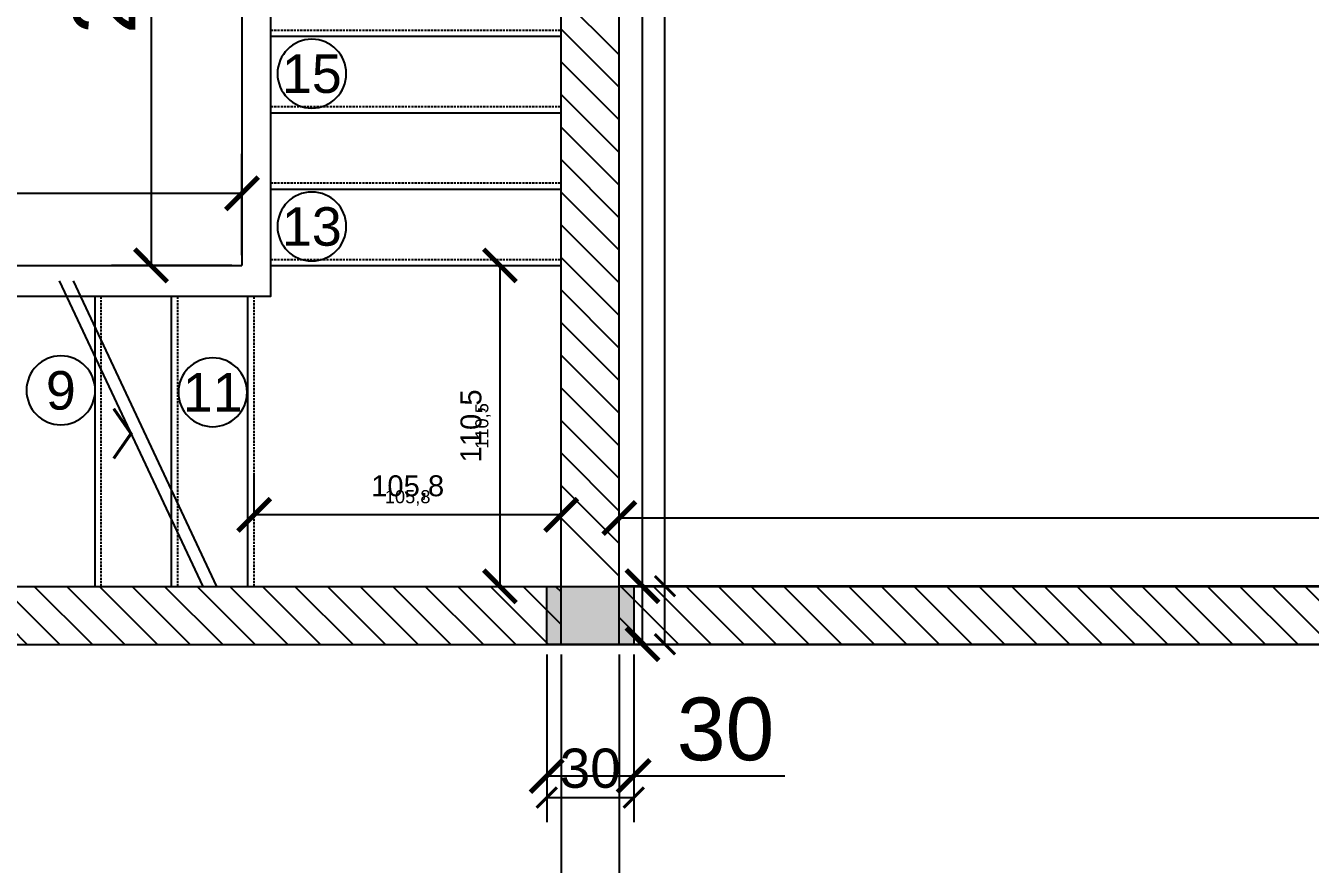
# Model space of a CAD drawing. Header units: millimetres. Extents: x -26398 to 135532, y -376633 to 43268.
# Drawn here: x 8052.6 to 8495.1, y -358950.7 to -358661.8 of the extents above; entities that cross this region are included whole.
import ezdxf
from ezdxf.enums import TextEntityAlignment as Align

# ---------------------------------------------------------------- set-up
doc = ezdxf.new("R2010")
doc.units = ezdxf.units.MM
doc.linetypes.add('HIDDEN', pattern=[0.375, 0.25, -0.125])
for name, color, linetype in [('0 @ 5', 7, 'Continuous'), ('0 @ 8', 7, 'Continuous'), ('A2-NETCAT 3B', 7, 'Continuous'), ('A3-NETTHAY', 4, 'Continuous'), ('A5-KICHTHUOC', 251, 'Continuous'), ('A7-NETKHUAT', 252, 'HIDDEN'), ('DIM', 7, 'Continuous'), ('GHICHU', 40, 'Continuous'), ('TƯỜNG', 52, 'Continuous')]:
    doc.layers.add(name, color=color, linetype=linetype)
doc.styles.get("Standard").update_dxf_attribs({"font": 'arial.ttf'})
doc.styles.add('VHELVEN', font='')
doc.styles.get('VHELVEN').set_extended_font_data('VNI-Helve')
doc.dimstyles.new('SCALE dimmatbang', dxfattribs={"dimscale": 70, "dimtxt": 2.7, "dimasz": 1.4, "dimexe": 1.7, "dimexo": 0.7, "dimtad": 1, "dimtoh": 1, "dimdec": 1, "dimtxsty": 'Standard', "dimblk": 'ARCHTICK', "dimcen": 2.5, "dimclrd": 1, "dimclre": 256, "dimadec": 0, "dimazin": 0, "dimtfac": 1, "dimtdec": 1, "dimtmove": 0, "dimatfit": 3, "dimfxl": 1, "dimarcsym": 0})

# ---------------------------------------------------------------- blocks, each defined once
blk = doc.blocks.new('_ArchTick')
at = {"color": 0, "linetype": 'ByBlock', "const_width": 0.15}
blk.add_lwpolyline([(-0.5, -0.5), (0.5, 0.5)], dxfattribs=at)
blk = doc.blocks.new('*D7880')
at = {"color": 1, "lineweight": -2, "transparency": 16777216}
for p, q in [((8265.06, -358854.85), (8265.06, -358616.85)), ((8265.06, -358616.85), (8301.29, -358616.85)), ((8265.06, -358874.85), (8265.06, -358854.85))]:
    blk.add_line(p, q, dxfattribs=at)
at = {"lineweight": -2, "transparency": 16777216}
for p, q in [((8267.65, -358854.85), (8278.66, -358854.85)), ((8267.65, -358874.85), (8278.66, -358874.85))]:
    blk.add_line(p, q, dxfattribs=at)
at = {"layer": 'DEFPOINTS', "color": 0, "transparency": 16777216}
for p in [(8262.05, -358854.85), (8265.06, -358854.85), (8262.05, -358874.85)]:
    blk.add_point(p, dxfattribs=at)
at = {"color": 1, "lineweight": -2, "transparency": 16777216, "xscale": 11.2, "yscale": 11.2, "zscale": 11.2}
for p, rotation in [((8265.06, -358854.85), 90), ((8265.06, -358874.85), 270)]:
    blk.add_blockref('_ArchTick', p, dxfattribs=dict(at, rotation=rotation))
at = {"color": 0, "transparency": 16777216, "insert": (8285.67, -358600.82), "char_height": 21.6, "attachment_point": 5}
blk.add_mtext('20', dxfattribs=at)
blk = doc.blocks.new('*D7881')
at = {"color": 1, "lineweight": -2, "transparency": 16777216}
for p, q in [((8272.79, -358854.85), (8272.79, -358616.85)), ((8272.79, -358616.85), (8295.43, -358616.85)), ((8272.79, -358874.85), (8272.79, -358854.85))]:
    blk.add_line(p, q, dxfattribs=at)
at = {"lineweight": -2, "transparency": 16777216}
for p, q in [((8265.55, -358854.85), (8281.29, -358854.85)), ((8265.55, -358874.85), (8281.29, -358874.85))]:
    blk.add_line(p, q, dxfattribs=at)
at = {"layer": 'DEFPOINTS', "color": 0, "transparency": 16777216}
for p in [(8262.05, -358854.85), (8272.79, -358854.85), (8262.05, -358874.85)]:
    blk.add_point(p, dxfattribs=at)
at = {"color": 1, "lineweight": -2, "transparency": 16777216, "xscale": 7, "yscale": 7, "zscale": 7}
for p, rotation in [((8272.79, -358854.85), 90), ((8272.79, -358874.85), 270)]:
    blk.add_blockref('_ArchTick', p, dxfattribs=dict(at, rotation=rotation))
at = {"color": 0, "transparency": 16777216, "insert": (8285.67, -358606.83), "char_height": 13.5, "attachment_point": 5}
blk.add_mtext('20', dxfattribs=at)
blk = doc.blocks.new('*D7910')
at = {"lineweight": -2, "transparency": 16777216}
for p, q in [((8257.05, -358849.25), (8257.05, -358817.81)), ((8832.05, -358849.25), (8832.05, -358817.81))]:
    blk.add_line(p, q, dxfattribs=at)
at = {"color": 1, "lineweight": -2, "transparency": 16777216}
blk.add_line((8832.05, -358831.41), (8257.05, -358831.41), dxfattribs=at)
at = {"layer": 'DEFPOINTS', "color": 0, "transparency": 16777216}
for p in [(8257.05, -358831.41), (8257.05, -358854.85), (8832.05, -358854.85)]:
    blk.add_point(p, dxfattribs=at)
at = {"color": 1, "lineweight": -2, "transparency": 16777216, "xscale": 11.2, "yscale": 11.2, "zscale": 11.2, "rotation": 180}
blk.add_blockref('_ArchTick', (8257.05, -358831.41), dxfattribs=at)
at = {"color": 1, "lineweight": -2, "transparency": 16777216, "xscale": 11.2, "yscale": 11.2, "zscale": 11.2}
blk.add_blockref('_ArchTick', (8832.05, -358831.41), dxfattribs=at)
at = {"color": 0, "transparency": 16777216, "insert": (8544.55, -358815.43), "char_height": 21.6, "attachment_point": 5}
blk.add_mtext('575', dxfattribs=at)
blk = doc.blocks.new('*D7911')
at = {"lineweight": -2, "transparency": 16777216}
for p, q in [((8257.05, -358851.35), (8257.05, -358822.91)), ((8832.05, -358851.35), (8832.05, -358822.91))]:
    blk.add_line(p, q, dxfattribs=at)
at = {"color": 1, "lineweight": -2, "transparency": 16777216}
blk.add_line((8832.05, -358831.41), (8257.05, -358831.41), dxfattribs=at)
at = {"layer": 'DEFPOINTS', "color": 0, "transparency": 16777216}
for p in [(8257.05, -358831.41), (8257.05, -358854.85), (8832.05, -358854.85)]:
    blk.add_point(p, dxfattribs=at)
at = {"color": 1, "lineweight": -2, "transparency": 16777216, "xscale": 7, "yscale": 7, "zscale": 7, "rotation": 180}
blk.add_blockref('_ArchTick', (8257.05, -358831.41), dxfattribs=at)
at = {"color": 1, "lineweight": -2, "transparency": 16777216, "xscale": 7, "yscale": 7, "zscale": 7}
blk.add_blockref('_ArchTick', (8832.05, -358831.41), dxfattribs=at)
at = {"color": 0, "transparency": 16777216, "insert": (8544.55, -358821.42), "char_height": 13.5, "attachment_point": 5}
blk.add_mtext('575', dxfattribs=at)
blk = doc.blocks.new('*D7747')
at = {"lineweight": -2, "transparency": 16777216}
for p, q in [((7457.05, -358880.55), (7457.05, -358990.54)), ((8237.05, -358880.55), (8237.05, -358990.54))]:
    blk.add_line(p, q, dxfattribs=at)
at = {"color": 1, "lineweight": -2, "transparency": 16777216}
blk.add_line((7457.05, -358976.94), (8237.05, -358976.94), dxfattribs=at)
at = {"layer": 'DEFPOINTS', "color": 0, "transparency": 16777216}
for p in [(7457.05, -358874.95), (8237.05, -358874.95), (8237.05, -358976.94)]:
    blk.add_point(p, dxfattribs=at)
at = {"color": 1, "lineweight": -2, "transparency": 16777216, "xscale": 11.2, "yscale": 11.2, "zscale": 11.2, "rotation": 180}
blk.add_blockref('_ArchTick', (7457.05, -358976.94), dxfattribs=at)
at = {"color": 1, "lineweight": -2, "transparency": 16777216, "xscale": 11.2, "yscale": 11.2, "zscale": 11.2}
blk.add_blockref('_ArchTick', (8237.05, -358976.94), dxfattribs=at)
at = {"color": 0, "transparency": 16777216, "insert": (7847.05, -358960.91), "char_height": 21.6, "attachment_point": 5}
blk.add_mtext('780', dxfattribs=at)
blk = doc.blocks.new('*D7748')
at = {"lineweight": -2, "transparency": 16777216}
for p, q in [((7457.05, -358878.45), (7457.05, -358985.44)), ((8237.05, -358878.45), (8237.05, -358985.44))]:
    blk.add_line(p, q, dxfattribs=at)
at = {"color": 1, "lineweight": -2, "transparency": 16777216}
blk.add_line((7457.05, -358976.94), (8237.05, -358976.94), dxfattribs=at)
at = {"layer": 'DEFPOINTS', "color": 0, "transparency": 16777216}
for p in [(7457.05, -358874.95), (8237.05, -358874.95), (8237.05, -358976.94)]:
    blk.add_point(p, dxfattribs=at)
at = {"color": 1, "lineweight": -2, "transparency": 16777216, "xscale": 7, "yscale": 7, "zscale": 7, "rotation": 180}
blk.add_blockref('_ArchTick', (7457.05, -358976.94), dxfattribs=at)
at = {"color": 1, "lineweight": -2, "transparency": 16777216, "xscale": 7, "yscale": 7, "zscale": 7}
blk.add_blockref('_ArchTick', (8237.05, -358976.94), dxfattribs=at)
at = {"color": 0, "transparency": 16777216, "insert": (7847.05, -358966.92), "char_height": 13.5, "attachment_point": 5}
blk.add_mtext('780', dxfattribs=at)
blk = doc.blocks.new('*D7749')
at = {"lineweight": -2, "transparency": 16777216}
for p, q in [((8257.05, -358880.55), (8257.05, -358990.54)), ((8832.05, -358880.55), (8832.05, -358990.54))]:
    blk.add_line(p, q, dxfattribs=at)
at = {"color": 1, "lineweight": -2, "transparency": 16777216}
blk.add_line((8257.05, -358976.94), (8832.05, -358976.94), dxfattribs=at)
at = {"layer": 'DEFPOINTS', "color": 0, "transparency": 16777216}
for p in [(8257.05, -358874.95), (8832.05, -358874.95), (8832.05, -358976.94)]:
    blk.add_point(p, dxfattribs=at)
at = {"color": 1, "lineweight": -2, "transparency": 16777216, "xscale": 11.2, "yscale": 11.2, "zscale": 11.2, "rotation": 180}
blk.add_blockref('_ArchTick', (8257.05, -358976.94), dxfattribs=at)
at = {"color": 1, "lineweight": -2, "transparency": 16777216, "xscale": 11.2, "yscale": 11.2, "zscale": 11.2}
blk.add_blockref('_ArchTick', (8832.05, -358976.94), dxfattribs=at)
at = {"color": 0, "transparency": 16777216, "insert": (8544.55, -358960.96), "char_height": 21.6, "attachment_point": 5}
blk.add_mtext('575', dxfattribs=at)
blk = doc.blocks.new('*D7750')
at = {"lineweight": -2, "transparency": 16777216}
for p, q in [((8257.05, -358878.45), (8257.05, -358985.44)), ((8832.05, -358878.45), (8832.05, -358985.44))]:
    blk.add_line(p, q, dxfattribs=at)
at = {"color": 1, "lineweight": -2, "transparency": 16777216}
blk.add_line((8257.05, -358976.94), (8832.05, -358976.94), dxfattribs=at)
at = {"layer": 'DEFPOINTS', "color": 0, "transparency": 16777216}
for p in [(8257.05, -358874.95), (8832.05, -358874.95), (8832.05, -358976.94)]:
    blk.add_point(p, dxfattribs=at)
at = {"color": 1, "lineweight": -2, "transparency": 16777216, "xscale": 7, "yscale": 7, "zscale": 7, "rotation": 180}
blk.add_blockref('_ArchTick', (8257.05, -358976.94), dxfattribs=at)
at = {"color": 1, "lineweight": -2, "transparency": 16777216, "xscale": 7, "yscale": 7, "zscale": 7}
blk.add_blockref('_ArchTick', (8832.05, -358976.94), dxfattribs=at)
at = {"color": 0, "transparency": 16777216, "insert": (8544.55, -358966.95), "char_height": 13.5, "attachment_point": 5}
blk.add_mtext('575', dxfattribs=at)
blk = doc.blocks.new('*D7767')
at = {"lineweight": -2, "transparency": 16777216}
for p, q in [((8232.05, -358880.55), (8232.05, -358933.84)), ((8262.05, -358880.55), (8262.05, -358933.84))]:
    blk.add_line(p, q, dxfattribs=at)
at = {"color": 1, "lineweight": -2, "transparency": 16777216}
for p, q in [((8232.05, -358920.24), (8262.05, -358920.24)), ((8262.05, -358920.24), (8314.1, -358920.24))]:
    blk.add_line(p, q, dxfattribs=at)
at = {"layer": 'DEFPOINTS', "color": 0, "transparency": 16777216}
for p in [(8232.05, -358874.95), (8262.05, -358874.95), (8262.05, -358920.24)]:
    blk.add_point(p, dxfattribs=at)
at = {"color": 1, "lineweight": -2, "transparency": 16777216, "xscale": 11.2, "yscale": 11.2, "zscale": 11.2, "rotation": 180}
blk.add_blockref('_ArchTick', (8232.05, -358920.24), dxfattribs=at)
at = {"color": 1, "lineweight": -2, "transparency": 16777216, "xscale": 11.2, "yscale": 11.2, "zscale": 11.2}
blk.add_blockref('_ArchTick', (8262.05, -358920.24), dxfattribs=at)
at = {"color": 0, "transparency": 16777216, "insert": (8293.67, -358904.2), "char_height": 21.6, "attachment_point": 5}
blk.add_mtext('30', dxfattribs=at)
blk = doc.blocks.new('*D7768')
at = {"lineweight": -2, "transparency": 16777216}
for p, q in [((8232.05, -358878.45), (8232.05, -358936.18)), ((8262.05, -358878.45), (8262.05, -358936.18))]:
    blk.add_line(p, q, dxfattribs=at)
at = {"color": 1, "lineweight": -2, "transparency": 16777216}
blk.add_line((8232.05, -358927.68), (8262.05, -358927.68), dxfattribs=at)
at = {"layer": 'DEFPOINTS', "color": 0, "transparency": 16777216}
for p in [(8232.05, -358874.95), (8262.05, -358874.95), (8262.05, -358927.68)]:
    blk.add_point(p, dxfattribs=at)
at = {"color": 1, "lineweight": -2, "transparency": 16777216, "xscale": 7, "yscale": 7, "zscale": 7, "rotation": 180}
blk.add_blockref('_ArchTick', (8232.05, -358927.68), dxfattribs=at)
at = {"color": 1, "lineweight": -2, "transparency": 16777216, "xscale": 7, "yscale": 7, "zscale": 7}
blk.add_blockref('_ArchTick', (8262.05, -358927.68), dxfattribs=at)
at = {"color": 0, "transparency": 16777216, "insert": (8247.05, -358917.66), "char_height": 13.5, "attachment_point": 5}
blk.add_mtext('30', dxfattribs=at)
blk = doc.blocks.new('*D7713')
at = {"lineweight": -2, "transparency": 16777216}
for p, q in [((7437.05, -358880.55), (7437.05, -359105.27)), ((8237.05, -358880.55), (8237.05, -359105.27))]:
    blk.add_line(p, q, dxfattribs=at)
at = {"color": 1, "lineweight": -2, "transparency": 16777216}
blk.add_line((7437.05, -359091.67), (8237.05, -359091.67), dxfattribs=at)
at = {"layer": 'DEFPOINTS', "color": 0, "transparency": 16777216}
for p in [(7437.05, -358874.95), (8237.05, -358874.95), (8237.05, -359091.67)]:
    blk.add_point(p, dxfattribs=at)
at = {"color": 1, "lineweight": -2, "transparency": 16777216, "xscale": 11.2, "yscale": 11.2, "zscale": 11.2, "rotation": 180}
blk.add_blockref('_ArchTick', (7437.05, -359091.67), dxfattribs=at)
at = {"color": 1, "lineweight": -2, "transparency": 16777216, "xscale": 11.2, "yscale": 11.2, "zscale": 11.2}
blk.add_blockref('_ArchTick', (8237.05, -359091.67), dxfattribs=at)
at = {"color": 0, "transparency": 16777216, "insert": (7837.05, -359075.64), "char_height": 21.6, "attachment_point": 5}
blk.add_mtext('800', dxfattribs=at)
blk = doc.blocks.new('*D7714')
at = {"lineweight": -2, "transparency": 16777216}
for p, q in [((7437.05, -358878.45), (7437.05, -359100.17)), ((8237.05, -358878.45), (8237.05, -359100.17))]:
    blk.add_line(p, q, dxfattribs=at)
at = {"color": 1, "lineweight": -2, "transparency": 16777216}
blk.add_line((7437.05, -359091.67), (8237.05, -359091.67), dxfattribs=at)
at = {"layer": 'DEFPOINTS', "color": 0, "transparency": 16777216}
for p in [(7437.05, -358874.95), (8237.05, -358874.95), (8237.05, -359091.67)]:
    blk.add_point(p, dxfattribs=at)
at = {"color": 1, "lineweight": -2, "transparency": 16777216, "xscale": 7, "yscale": 7, "zscale": 7, "rotation": 180}
blk.add_blockref('_ArchTick', (7437.05, -359091.67), dxfattribs=at)
at = {"color": 1, "lineweight": -2, "transparency": 16777216, "xscale": 7, "yscale": 7, "zscale": 7}
blk.add_blockref('_ArchTick', (8237.05, -359091.67), dxfattribs=at)
at = {"color": 0, "transparency": 16777216, "insert": (7837.05, -359081.65), "char_height": 13.5, "attachment_point": 5}
blk.add_mtext('800', dxfattribs=at)
blk = doc.blocks.new('*D7715')
at = {"lineweight": -2, "transparency": 16777216}
for p, q in [((8237.05, -358880.55), (8237.05, -359105.27)), ((8837.05, -358880.55), (8837.05, -359105.27))]:
    blk.add_line(p, q, dxfattribs=at)
at = {"color": 1, "lineweight": -2, "transparency": 16777216}
blk.add_line((8237.05, -359091.67), (8837.05, -359091.67), dxfattribs=at)
at = {"layer": 'DEFPOINTS', "color": 0, "transparency": 16777216}
for p in [(8237.05, -358874.95), (8837.05, -358874.95), (8837.05, -359091.67)]:
    blk.add_point(p, dxfattribs=at)
at = {"color": 1, "lineweight": -2, "transparency": 16777216, "xscale": 11.2, "yscale": 11.2, "zscale": 11.2, "rotation": 180}
blk.add_blockref('_ArchTick', (8237.05, -359091.67), dxfattribs=at)
at = {"color": 1, "lineweight": -2, "transparency": 16777216, "xscale": 11.2, "yscale": 11.2, "zscale": 11.2}
blk.add_blockref('_ArchTick', (8837.05, -359091.67), dxfattribs=at)
at = {"color": 0, "transparency": 16777216, "insert": (8537.05, -359075.64), "char_height": 21.6, "attachment_point": 5}
blk.add_mtext('600', dxfattribs=at)
blk = doc.blocks.new('*D7716')
at = {"lineweight": -2, "transparency": 16777216}
for p, q in [((8237.05, -358878.45), (8237.05, -359100.17)), ((8837.05, -358878.45), (8837.05, -359100.17))]:
    blk.add_line(p, q, dxfattribs=at)
at = {"color": 1, "lineweight": -2, "transparency": 16777216}
blk.add_line((8237.05, -359091.67), (8837.05, -359091.67), dxfattribs=at)
at = {"layer": 'DEFPOINTS', "color": 0, "transparency": 16777216}
for p in [(8237.05, -358874.95), (8837.05, -358874.95), (8837.05, -359091.67)]:
    blk.add_point(p, dxfattribs=at)
at = {"color": 1, "lineweight": -2, "transparency": 16777216, "xscale": 7, "yscale": 7, "zscale": 7, "rotation": 180}
blk.add_blockref('_ArchTick', (8237.05, -359091.67), dxfattribs=at)
at = {"color": 1, "lineweight": -2, "transparency": 16777216, "xscale": 7, "yscale": 7, "zscale": 7}
blk.add_blockref('_ArchTick', (8837.05, -359091.67), dxfattribs=at)
at = {"color": 0, "transparency": 16777216, "insert": (8537.05, -359081.65), "char_height": 13.5, "attachment_point": 5}
blk.add_mtext('600', dxfattribs=at)
blk = doc.blocks.new('TRUCCOT')
blk.add_circle((0, -390), 250)
at = {"style": 'VHELVEN'}
blk.add_attdef('TRUC', text='', height=280, dxfattribs=at).set_placement((0, -390), align=Align.MIDDLE_CENTER)
blk = doc.blocks.new('*D8468')
at = {"lineweight": -2, "transparency": 16777216}
for p, q in [((8121.45, -358517.98), (8082.15, -358517.98)), ((8121.45, -358744.42), (8082.15, -358744.42))]:
    blk.add_line(p, q, dxfattribs=at)
at = {"color": 1, "lineweight": -2, "transparency": 16777216}
blk.add_line((8095.75, -358517.98), (8095.75, -358744.42), dxfattribs=at)
at = {"layer": 'DEFPOINTS', "color": 0, "transparency": 16777216}
for p in [(8127.05, -358517.98), (8095.75, -358744.42), (8127.05, -358744.42)]:
    blk.add_point(p, dxfattribs=at)
at = {"color": 1, "lineweight": -2, "transparency": 16777216, "xscale": 11.2, "yscale": 11.2, "zscale": 11.2}
for p, rotation in [((8095.75, -358517.98), 90), ((8095.75, -358744.42), 270)]:
    blk.add_blockref('_ArchTick', p, dxfattribs=dict(at, rotation=rotation))
at = {"color": 0, "transparency": 16777216, "insert": (8079.72, -358631.2), "char_height": 21.6, "attachment_point": 5, "rotation": 90}
blk.add_mtext('{\\fArial|b0|i0|c163|p34;2265}', dxfattribs=at)
blk = doc.blocks.new('*D8469')
at = {"lineweight": -2, "transparency": 16777216}
for p, q in [((8123.55, -358517.98), (8087.25, -358517.98)), ((8123.55, -358744.42), (8087.25, -358744.42))]:
    blk.add_line(p, q, dxfattribs=at)
at = {"color": 1, "lineweight": -2, "transparency": 16777216}
blk.add_line((8095.75, -358517.98), (8095.75, -358744.42), dxfattribs=at)
at = {"layer": 'DEFPOINTS', "color": 0, "transparency": 16777216}
for p in [(8127.05, -358517.98), (8095.75, -358744.42), (8127.05, -358744.42)]:
    blk.add_point(p, dxfattribs=at)
at = {"color": 1, "lineweight": -2, "transparency": 16777216, "xscale": 7, "yscale": 7, "zscale": 7}
for p, rotation in [((8095.75, -358517.98), 90), ((8095.75, -358744.42), 270)]:
    blk.add_blockref('_ArchTick', p, dxfattribs=dict(at, rotation=rotation))
at = {"color": 0, "transparency": 16777216, "insert": (8085.73, -358631.2), "char_height": 13.5, "attachment_point": 5, "rotation": 90}
blk.add_mtext('{\\fArial|b0|i0|c163|p34;2265}', dxfattribs=at)
blk = doc.blocks.new('*D8470')
at = {"lineweight": -2, "transparency": 16777216}
for p, q in [((7795.14, -358738.82), (7795.14, -358705.98)), ((8127.05, -358738.82), (8127.05, -358705.98))]:
    blk.add_line(p, q, dxfattribs=at)
at = {"color": 1, "lineweight": -2, "transparency": 16777216}
blk.add_line((8127.05, -358719.58), (7795.14, -358719.58), dxfattribs=at)
at = {"layer": 'DEFPOINTS', "color": 0, "transparency": 16777216}
for p in [(7795.14, -358719.58), (7795.14, -358744.42), (8127.05, -358744.42)]:
    blk.add_point(p, dxfattribs=at)
at = {"color": 1, "lineweight": -2, "transparency": 16777216, "xscale": 11.2, "yscale": 11.2, "zscale": 11.2, "rotation": 180}
blk.add_blockref('_ArchTick', (7795.14, -358719.58), dxfattribs=at)
at = {"color": 1, "lineweight": -2, "transparency": 16777216, "xscale": 11.2, "yscale": 11.2, "zscale": 11.2}
blk.add_blockref('_ArchTick', (8127.05, -358719.58), dxfattribs=at)
at = {"color": 0, "transparency": 16777216, "insert": (7961.1, -358701.6), "char_height": 21.6, "attachment_point": 5}
blk.add_mtext('331,9', dxfattribs=at)
blk = doc.blocks.new('*D8471')
at = {"lineweight": -2, "transparency": 16777216}
for p, q in [((7795.14, -358740.92), (7795.14, -358711.08)), ((8127.05, -358740.92), (8127.05, -358711.08))]:
    blk.add_line(p, q, dxfattribs=at)
at = {"color": 1, "lineweight": -2, "transparency": 16777216}
blk.add_line((8127.05, -358719.58), (7795.14, -358719.58), dxfattribs=at)
at = {"layer": 'DEFPOINTS', "color": 0, "transparency": 16777216}
for p in [(7795.14, -358719.58), (7795.14, -358744.42), (8127.05, -358744.42)]:
    blk.add_point(p, dxfattribs=at)
at = {"color": 1, "lineweight": -2, "transparency": 16777216, "xscale": 7, "yscale": 7, "zscale": 7, "rotation": 180}
blk.add_blockref('_ArchTick', (7795.14, -358719.58), dxfattribs=at)
at = {"color": 1, "lineweight": -2, "transparency": 16777216, "xscale": 7, "yscale": 7, "zscale": 7}
blk.add_blockref('_ArchTick', (8127.05, -358719.58), dxfattribs=at)
at = {"color": 0, "transparency": 16777216, "insert": (7961.1, -358708.34), "char_height": 13.5, "attachment_point": 5}
blk.add_mtext('331,9', dxfattribs=at)
blk = doc.blocks.new('*D8458')
at = {"lineweight": -2, "transparency": 16777216}
for p, q in [((8192.65, -358744.42), (8229.55, -358744.42)), ((8192.65, -358854.95), (8229.55, -358854.95))]:
    blk.add_line(p, q, dxfattribs=at)
at = {"color": 1, "lineweight": -2, "transparency": 16777216}
blk.add_line((8215.95, -358744.42), (8215.95, -358854.95), dxfattribs=at)
at = {"layer": 'DEFPOINTS', "color": 0, "transparency": 16777216}
for p in [(8187.05, -358744.42), (8187.05, -358854.95), (8215.95, -358854.95)]:
    blk.add_point(p, dxfattribs=at)
at = {"color": 1, "lineweight": -2, "transparency": 16777216, "xscale": 11.2, "yscale": 11.2, "zscale": 11.2}
for p, rotation in [((8215.95, -358744.42), 90), ((8215.95, -358854.95), 270)]:
    blk.add_blockref('_ArchTick', p, dxfattribs=dict(at, rotation=rotation))
at = {"color": 0, "transparency": 16777216, "insert": (8206.63, -358799.69), "char_height": 7.2, "attachment_point": 5, "rotation": 90}
blk.add_mtext('110,5', dxfattribs=at)
blk = doc.blocks.new('*D8459')
at = {"lineweight": -2, "transparency": 16777216}
for p, q in [((8190.55, -358744.42), (8224.45, -358744.42)), ((8190.55, -358854.95), (8224.45, -358854.95))]:
    blk.add_line(p, q, dxfattribs=at)
at = {"color": 1, "lineweight": -2, "transparency": 16777216}
blk.add_line((8215.95, -358744.42), (8215.95, -358854.95), dxfattribs=at)
at = {"layer": 'DEFPOINTS', "color": 0, "transparency": 16777216}
for p in [(8187.05, -358744.42), (8187.05, -358854.95), (8215.95, -358854.95)]:
    blk.add_point(p, dxfattribs=at)
at = {"color": 1, "lineweight": -2, "transparency": 16777216, "xscale": 7, "yscale": 7, "zscale": 7}
for p, rotation in [((8215.95, -358744.42), 90), ((8215.95, -358854.95), 270)]:
    blk.add_blockref('_ArchTick', p, dxfattribs=dict(at, rotation=rotation))
at = {"color": 0, "transparency": 16777216, "insert": (8210.13, -358799.69), "char_height": 4.5, "attachment_point": 5, "rotation": 90}
blk.add_mtext('110,5', dxfattribs=at)
blk = doc.blocks.new('*D8460')
at = {"lineweight": -2, "transparency": 16777216}
for p, q in [((8131.26, -358827.74), (8131.26, -358816.7)), ((8237.05, -358827.74), (8237.05, -358816.7))]:
    blk.add_line(p, q, dxfattribs=at)
at = {"color": 1, "lineweight": -2, "transparency": 16777216}
blk.add_line((8237.05, -358830.3), (8131.26, -358830.3), dxfattribs=at)
at = {"layer": 'DEFPOINTS', "color": 0, "transparency": 16777216}
for p in [(8131.26, -358830.3), (8131.26, -358833.34), (8237.05, -358833.34)]:
    blk.add_point(p, dxfattribs=at)
at = {"color": 1, "lineweight": -2, "transparency": 16777216, "xscale": 11.2, "yscale": 11.2, "zscale": 11.2, "rotation": 180}
blk.add_blockref('_ArchTick', (8131.26, -358830.3), dxfattribs=at)
at = {"color": 1, "lineweight": -2, "transparency": 16777216, "xscale": 11.2, "yscale": 11.2, "zscale": 11.2}
blk.add_blockref('_ArchTick', (8237.05, -358830.3), dxfattribs=at)
at = {"color": 0, "transparency": 16777216, "insert": (8184.15, -358820.97), "char_height": 7.2, "attachment_point": 5}
blk.add_mtext('105,8', dxfattribs=at)
blk = doc.blocks.new('*D8461')
at = {"lineweight": -2, "transparency": 16777216}
for p, q in [((8131.26, -358829.84), (8131.26, -358821.8)), ((8237.05, -358829.84), (8237.05, -358821.8))]:
    blk.add_line(p, q, dxfattribs=at)
at = {"color": 1, "lineweight": -2, "transparency": 16777216}
blk.add_line((8237.05, -358830.3), (8131.26, -358830.3), dxfattribs=at)
at = {"layer": 'DEFPOINTS', "color": 0, "transparency": 16777216}
for p in [(8131.26, -358830.3), (8131.26, -358833.34), (8237.05, -358833.34)]:
    blk.add_point(p, dxfattribs=at)
at = {"color": 1, "lineweight": -2, "transparency": 16777216, "xscale": 7, "yscale": 7, "zscale": 7, "rotation": 180}
blk.add_blockref('_ArchTick', (8131.26, -358830.3), dxfattribs=at)
at = {"color": 1, "lineweight": -2, "transparency": 16777216, "xscale": 7, "yscale": 7, "zscale": 7}
blk.add_blockref('_ArchTick', (8237.05, -358830.3), dxfattribs=at)
at = {"color": 0, "transparency": 16777216, "insert": (8184.15, -358824.47), "char_height": 4.5, "attachment_point": 5}
blk.add_mtext('105,8', dxfattribs=at)
blk = doc.blocks.new('*U9182')
at = {"layer": '0 @ 5'}
dim = blk.add_linear_dim(base=(8272.79, -358854.85), p1=(8262.05, -358874.85), p2=(8262.05, -358854.85), angle=90, dimstyle='SCALE dimmatbang', override={"dimscale": 5, "dimtix": 0, "dimtofl": 1, "dimtmove": 0, "dimatfit": 3}, dxfattribs=at)
dim.commit()
dim.dimension.update_dxf_attribs({"geometry": '*D7881', "text_midpoint": (8285.67, -358616.85), "dimtype": 128})
at = {"layer": '0 @ 8'}
dim = blk.add_linear_dim(base=(8265.06, -358854.85), p1=(8262.05, -358874.85), p2=(8262.05, -358854.85), angle=90, dimstyle='SCALE dimmatbang', override={"dimscale": 8, "dimtix": 0, "dimtofl": 1, "dimtmove": 0, "dimatfit": 3}, dxfattribs=at)
dim.commit()
dim.dimension.update_dxf_attribs({"geometry": '*D7880', "text_midpoint": (8285.67, -358616.85), "dimtype": 128})
blk = doc.blocks.new('*U9250')
at = {"layer": '0 @ 5'}
dim = blk.add_linear_dim(base=(8257.05, -358831.41), p1=(8832.05, -358854.85), p2=(8257.05, -358854.85), angle=180, dimstyle='SCALE dimmatbang', override={"dimscale": 5, "dimtix": 0, "dimtofl": 1, "dimtmove": 0, "dimatfit": 3}, dxfattribs=at)
dim.commit()
dim.dimension.update_dxf_attribs({"geometry": '*D7911', "text_midpoint": (8544.55, -358821.42)})
at = {"layer": '0 @ 8'}
dim = blk.add_linear_dim(base=(8257.05, -358831.41), p1=(8832.05, -358854.85), p2=(8257.05, -358854.85), angle=180, dimstyle='SCALE dimmatbang', override={"dimscale": 8, "dimtix": 0, "dimtofl": 1, "dimtmove": 0, "dimatfit": 3}, dxfattribs=at)
dim.commit()
dim.dimension.update_dxf_attribs({"geometry": '*D7910', "text_midpoint": (8544.55, -358815.43)})
blk = doc.blocks.new('*U9298')
at = {"layer": '0 @ 5'}
dim = blk.add_linear_dim(base=(8237.05, -358976.94), p1=(7457.05, -358874.95), p2=(8237.05, -358874.95), angle=180, dimstyle='SCALE dimmatbang', override={"dimscale": 5, "dimtix": 0, "dimtofl": 1, "dimtmove": 0, "dimatfit": 3}, dxfattribs=at)
dim.commit()
dim.dimension.update_dxf_attribs({"geometry": '*D7748', "text_midpoint": (7847.05, -358966.92)})
at = {"layer": '0 @ 8'}
dim = blk.add_linear_dim(base=(8237.05, -358976.94), p1=(7457.05, -358874.95), p2=(8237.05, -358874.95), angle=180, dimstyle='SCALE dimmatbang', override={"dimscale": 8, "dimtix": 0, "dimtofl": 1, "dimtmove": 0, "dimatfit": 3}, dxfattribs=at)
dim.commit()
dim.dimension.update_dxf_attribs({"geometry": '*D7747', "text_midpoint": (7847.05, -358960.91)})
blk = doc.blocks.new('*U9299')
at = {"layer": '0 @ 5'}
dim = blk.add_linear_dim(base=(8832.05, -358976.94), p1=(8257.05, -358874.95), p2=(8832.05, -358874.95), angle=180, dimstyle='SCALE dimmatbang', override={"dimscale": 5, "dimtix": 0, "dimtofl": 1, "dimtmove": 0, "dimatfit": 3}, dxfattribs=at)
dim.commit()
dim.dimension.update_dxf_attribs({"geometry": '*D7750', "text_midpoint": (8544.55, -358966.95)})
at = {"layer": '0 @ 8'}
dim = blk.add_linear_dim(base=(8832.05, -358976.94), p1=(8257.05, -358874.95), p2=(8832.05, -358874.95), angle=180, dimstyle='SCALE dimmatbang', override={"dimscale": 8, "dimtix": 0, "dimtofl": 1, "dimtmove": 0, "dimatfit": 3}, dxfattribs=at)
dim.commit()
dim.dimension.update_dxf_attribs({"geometry": '*D7749', "text_midpoint": (8544.55, -358960.96)})
blk = doc.blocks.new('*U9308')
at = {"layer": '0 @ 5'}
dim = blk.add_linear_dim(base=(8262.05, -358927.68), p1=(8232.05, -358874.95), p2=(8262.05, -358874.95), angle=180, dimstyle='SCALE dimmatbang', override={"dimscale": 5, "dimtix": 0, "dimtofl": 1, "dimtmove": 0, "dimatfit": 3}, dxfattribs=at)
dim.commit()
dim.dimension.update_dxf_attribs({"geometry": '*D7768', "text_midpoint": (8247.05, -358927.68), "dimtype": 128})
at = {"layer": '0 @ 8'}
dim = blk.add_linear_dim(base=(8262.05, -358920.24), p1=(8232.05, -358874.95), p2=(8262.05, -358874.95), angle=180, dimstyle='SCALE dimmatbang', override={"dimscale": 8, "dimtix": 0, "dimtofl": 1, "dimtmove": 0, "dimatfit": 3}, dxfattribs=at)
dim.commit()
dim.dimension.update_dxf_attribs({"geometry": '*D7767', "text_midpoint": (8293.67, -358920.24), "dimtype": 128})
blk = doc.blocks.new('*U9317')
at = {"layer": '0 @ 5'}
dim = blk.add_linear_dim(base=(8237.05, -359091.67), p1=(7437.05, -358874.95), p2=(8237.05, -358874.95), angle=180, dimstyle='SCALE dimmatbang', override={"dimscale": 5, "dimtix": 0, "dimtofl": 1, "dimtmove": 0, "dimatfit": 3}, dxfattribs=at)
dim.commit()
dim.dimension.update_dxf_attribs({"geometry": '*D7714', "text_midpoint": (7837.05, -359081.65)})
at = {"layer": '0 @ 8'}
dim = blk.add_linear_dim(base=(8237.05, -359091.67), p1=(7437.05, -358874.95), p2=(8237.05, -358874.95), angle=180, dimstyle='SCALE dimmatbang', override={"dimscale": 8, "dimtix": 0, "dimtofl": 1, "dimtmove": 0, "dimatfit": 3}, dxfattribs=at)
dim.commit()
dim.dimension.update_dxf_attribs({"geometry": '*D7713', "text_midpoint": (7837.05, -359075.64)})
blk = doc.blocks.new('*U9318')
at = {"layer": '0 @ 5'}
dim = blk.add_linear_dim(base=(8837.05, -359091.67), p1=(8237.05, -358874.95), p2=(8837.05, -358874.95), angle=180, dimstyle='SCALE dimmatbang', override={"dimscale": 5, "dimtix": 0, "dimtofl": 1, "dimtmove": 0, "dimatfit": 3}, dxfattribs=at)
dim.commit()
dim.dimension.update_dxf_attribs({"geometry": '*D7716', "text_midpoint": (8537.05, -359081.65)})
at = {"layer": '0 @ 8'}
dim = blk.add_linear_dim(base=(8837.05, -359091.67), p1=(8237.05, -358874.95), p2=(8837.05, -358874.95), angle=180, dimstyle='SCALE dimmatbang', override={"dimscale": 8, "dimtix": 0, "dimtofl": 1, "dimtmove": 0, "dimatfit": 3}, dxfattribs=at)
dim.commit()
dim.dimension.update_dxf_attribs({"geometry": '*D7715', "text_midpoint": (8537.05, -359075.64)})
blk = doc.blocks.new('*U9333')
at = {"layer": '0 @ 5'}
dim = blk.add_linear_dim(base=(8095.75, -358744.42), p1=(8127.05, -358517.98), p2=(8127.05, -358744.42), angle=90, text='{\\fArial|b0|i0|c163|p34;2265}', dimstyle='SCALE dimmatbang', override={"dimscale": 5, "dimtix": 0, "dimtofl": 1, "dimtmove": 0, "dimatfit": 3}, dxfattribs=at)
dim.commit()
dim.dimension.update_dxf_attribs({"geometry": '*D8469', "text_midpoint": (8085.73, -358631.2)})
at = {"layer": '0 @ 8'}
dim = blk.add_linear_dim(base=(8095.75, -358744.42), p1=(8127.05, -358517.98), p2=(8127.05, -358744.42), angle=90, text='{\\fArial|b0|i0|c163|p34;2265}', dimstyle='SCALE dimmatbang', override={"dimscale": 8, "dimtix": 0, "dimtofl": 1, "dimtmove": 0, "dimatfit": 3}, dxfattribs=at)
dim.commit()
dim.dimension.update_dxf_attribs({"geometry": '*D8468', "text_midpoint": (8079.72, -358631.2)})
blk = doc.blocks.new('*U9334')
at = {"layer": '0 @ 5'}
dim = blk.add_linear_dim(base=(7795.14, -358719.58), p1=(8127.05, -358744.42), p2=(7795.14, -358744.42), dimstyle='SCALE dimmatbang', override={"dimscale": 5, "dimtix": 0, "dimtofl": 1, "dimtmove": 0, "dimatfit": 3}, dxfattribs=at)
dim.commit()
dim.dimension.update_dxf_attribs({"geometry": '*D8471', "text_midpoint": (7961.1, -358708.34)})
at = {"layer": '0 @ 8'}
dim = blk.add_linear_dim(base=(7795.14, -358719.58), p1=(8127.05, -358744.42), p2=(7795.14, -358744.42), dimstyle='SCALE dimmatbang', override={"dimscale": 8, "dimtix": 0, "dimtofl": 1, "dimtmove": 0, "dimatfit": 3}, dxfattribs=at)
dim.commit()
dim.dimension.update_dxf_attribs({"geometry": '*D8470', "text_midpoint": (7961.1, -358701.6)})
blk = doc.blocks.new('*U9337')
at = {"layer": '0 @ 5'}
dim = blk.add_linear_dim(base=(8215.95, -358854.95), p1=(8187.05, -358744.42), p2=(8187.05, -358854.95), angle=90, dimstyle='SCALE dimmatbang', override={"dimscale": 5, "dimtxt": 0.9, "dimtix": 0, "dimtofl": 1, "dimtmove": 0, "dimatfit": 3}, dxfattribs=at)
dim.commit()
dim.dimension.update_dxf_attribs({"geometry": '*D8459', "text_midpoint": (8210.13, -358799.69)})
at = {"layer": '0 @ 8'}
dim = blk.add_linear_dim(base=(8215.95, -358854.95), p1=(8187.05, -358744.42), p2=(8187.05, -358854.95), angle=90, dimstyle='SCALE dimmatbang', override={"dimscale": 8, "dimtxt": 0.9, "dimtix": 0, "dimtofl": 1, "dimtmove": 0, "dimatfit": 3}, dxfattribs=at)
dim.commit()
dim.dimension.update_dxf_attribs({"geometry": '*D8458', "text_midpoint": (8206.63, -358799.69)})
blk = doc.blocks.new('*U9338')
at = {"layer": '0 @ 5'}
dim = blk.add_linear_dim(base=(8131.26, -358830.3), p1=(8237.05, -358833.34), p2=(8131.26, -358833.34), dimstyle='SCALE dimmatbang', override={"dimscale": 5, "dimtxt": 0.9, "dimtix": 0, "dimtofl": 1, "dimtmove": 0, "dimatfit": 3}, dxfattribs=at)
dim.commit()
dim.dimension.update_dxf_attribs({"geometry": '*D8461', "text_midpoint": (8184.15, -358824.47)})
at = {"layer": '0 @ 8'}
dim = blk.add_linear_dim(base=(8131.26, -358830.3), p1=(8237.05, -358833.34), p2=(8131.26, -358833.34), dimstyle='SCALE dimmatbang', override={"dimscale": 8, "dimtxt": 0.9, "dimtix": 0, "dimtofl": 1, "dimtmove": 0, "dimatfit": 3}, dxfattribs=at)
dim.commit()
dim.dimension.update_dxf_attribs({"geometry": '*D8460', "text_midpoint": (8184.15, -358820.97)})

msp = doc.modelspace()

# ---------------------------------------------------------------- hatches: boundary and pattern name
h = msp.add_hatch(color=1)
h.dxf.hatch_style = 1
h.paths.add_polyline_path([(8232.05, -358874.95), (8262.05, -358874.95), (8262.05, -358854.95), (8232.05, -358854.95)])
at = {"layer": 'TƯỜNG'}
h = msp.add_hatch(dxfattribs=at)
h.set_pattern_fill('ANSI31', color=256, scale=2.5, angle=90)
h.set_pattern_definition([(135, (-202.924, -361103.396), (-5.61266, -5.61266), [])])
h.paths.add_polyline_path([(10837.05, -358854.95), (10837.05, -358874.95), (11027.42, -358874.95), (11027.42, -358854.95)])
h.paths.add_polyline_path([(10817.05, -358484.95), (10817.05, -358854.95), (10837.05, -358854.95), (10837.05, -358484.95)])
h.paths.add_polyline_path([(10637.05, -358854.95), (10452.05, -358854.95), (10452.05, -358874.95), (10817.05, -358874.95), (10817.05, -358854.95)])
h.paths.add_polyline_path([(11057.42, -358854.95), (11057.42, -358874.95), (11237.05, -358874.95), (11237.05, -358854.95)])
h.paths.add_polyline_path([(11237.05, -358854.95), (11237.05, -358874.95), (11417.05, -358874.95), (11417.05, -358854.95)])
h.paths.add_polyline_path([(10052.05, -358854.95), (10052.05, -358874.95), (10422.05, -358874.95), (10422.05, -358854.95)])
h.paths.add_polyline_path([(9452.05, -358854.95), (9452.05, -358874.95), (10022.05, -358874.95), (10022.05, -358854.95)])
h.paths.add_polyline_path([(9152.05, -358854.95), (9152.05, -358874.95), (9422.05, -358874.95), (9422.05, -358860.23), (9416.76, -358854.95)])
h.paths.add_polyline_path([(8852.05, -358854.95), (8852.05, -358873.95), (8853.05, -358874.95), (9122.05, -358874.95), (9122.05, -358854.95)])
h.paths.add_polyline_path([(8257.05, -358854.95), (8257.05, -358874.95), (8822.05, -358874.95), (8822.05, -358855.17), (8821.82, -358854.95)])
h.paths.add_polyline_path([(7936.42, -358854.95), (7437.05, -358854.95), (7437.05, -358874.95), (8237.05, -358874.95), (8237.05, -358854.95), (8042.05, -358854.95)])

# ---------------------------------------------------------------- linework, layer by layer
for points in [[(8257.05, -358854.85), (8257.05, -358484.95), (8832.05, -358484.95), (8832.05, -358854.85)], [(8262.05, -358854.95), (8262.05, -358874.95), (8232.05, -358874.95), (8232.05, -358854.95)]]:
    msp.add_lwpolyline(points, close=True)
at = {"layer": 'A2-NETCAT 3B'}
for p, q in [((7795.14, -358744.42), (8127.05, -358744.42)), ((7795.14, -358754.95), (8137.05, -358754.95))]:
    msp.add_line(p, q, dxfattribs=at)
at = {"layer": 'A3-NETTHAY'}
for p, q in [((8137.05, -358665.48), (8237.05, -358665.48)), ((8137.05, -358691.79), (8237.05, -358691.79)), ((8137.05, -358718.11), (8237.05, -358718.11)), ((8137.05, -358744.42), (8237.05, -358744.42)), ((8076.52, -358854.95), (8076.52, -358754.95)), ((8102.84, -358854.95), (8102.84, -358754.95)), ((8129.15, -358854.95), (8129.15, -358754.95))]:
    msp.add_line(p, q, dxfattribs=at)
msp.add_lwpolyline([(7805.19, -358754.95), (8137.05, -358754.95), (8137.05, -358517.98)], dxfattribs=at)
at = {"layer": 'A5-KICHTHUOC'}
for p, q in [((8064.15, -358749.69), (8113.6, -358854.95)), ((8068.92, -358749.69), (8118.36, -358854.95))]:
    msp.add_line(p, q, dxfattribs=at)
at = {"layer": 'A5-KICHTHUOC', "const_width": 1.05}
msp.add_lwpolyline([(8082.89, -358810.89), (8088.87, -358802.32), (8082.89, -358793.74)], dxfattribs=at)
at = {"layer": 'A7-NETKHUAT', "ltscale": 3}
for p, q in [((8137.05, -358663.37), (8237.05, -358663.37)), ((8137.05, -358689.69), (8237.05, -358689.69)), ((8137.05, -358716), (8237.05, -358716)), ((8137.05, -358742.32), (8237.05, -358742.32)), ((8078.63, -358854.95), (8078.63, -358754.95)), ((8104.94, -358854.95), (8104.94, -358754.95)), ((8131.26, -358854.95), (8131.26, -358754.95))]:
    msp.add_line(p, q, dxfattribs=at)
at = {"layer": 'DIM'}
msp.add_lwpolyline([(8127.05, -358754.95), (8137.05, -358754.95), (8137.05, -358517.98), (8127.05, -358517.98), (8127.05, -358744.42)], dxfattribs=at)
at = {"layer": 'TƯỜNG'}
for p, q in [((8237.05, -358874.95), (8237.05, -358474.95)), ((8257.05, -358874.95), (8257.05, -358484.95)), ((8257.05, -358671.84), (8237.05, -358651.84)), ((8257.05, -358683.06), (8237.05, -358663.06)), ((8257.05, -358694.29), (8237.05, -358674.29)), ((8257.05, -358705.51), (8237.05, -358685.51)), ((8257.05, -358716.74), (8237.05, -358696.74)), ((8257.05, -358727.96), (8237.05, -358707.96)), ((8257.05, -358739.19), (8237.05, -358719.19)), ((8257.05, -358750.41), (8237.05, -358730.41)), ((8257.05, -358761.64), (8237.05, -358741.64)), ((8257.05, -358772.86), (8237.05, -358752.86)), ((8257.05, -358784.09), (8237.05, -358764.09)), ((8257.05, -358795.31), (8237.05, -358775.31)), ((8257.05, -358806.54), (8237.05, -358786.54)), ((8257.05, -358817.77), (8237.05, -358797.77)), ((8257.05, -358828.99), (8237.05, -358808.99)), ((8257.05, -358840.22), (8237.05, -358820.22)), ((8257.05, -358851.44), (8237.05, -358831.44)), ((7437.05, -358854.95), (11237.05, -358854.95)), ((10817.05, -358854.95), (8257.05, -358854.95)), ((7437.05, -358874.95), (11237.05, -358874.95)), ((10837.05, -358874.95), (8237.05, -358874.95))]:
    msp.add_line(p, q, dxfattribs=at)

# ---------------------------------------------------------------- block references
for name in ['*U9333', '*U9182', '*U9334', '*U9337', '*U9250', '*U9338', '*U9317', '*U9298', '*U9308', '*U9318', '*U9299']:
    msp.add_blockref(name, (0, 0))
at = {"layer": 'A5-KICHTHUOC'}
ref = msp.add_blockref('TRUCCOT', (8151.15, -358696.83), dxfattribs=dict(at, xscale=-0.0473684210526315, yscale=0.0473684210526315, zscale=0.0473684210526315, rotation=180))
ref.add_attrib('TRUC', '15', dxfattribs={"layer": 'GHICHU', "color": 0, "height": 13.263, "style": 'VHELVEN'}).set_placement((8151.15, -358678.36), align=Align.MIDDLE_CENTER)
ref = msp.add_blockref('TRUCCOT', (8151.15, -358749.47), dxfattribs=dict(at, xscale=-0.0473684210526315, yscale=0.0473684210526315, zscale=0.0473684210526315, rotation=180))
ref.add_attrib('TRUC', '13', dxfattribs={"layer": 'GHICHU', "color": 0, "height": 13.263, "style": 'VHELVEN'}).set_placement((8151.15, -358730.99), align=Align.MIDDLE_CENTER)
ref = msp.add_blockref('TRUCCOT', (8064.68, -358805.9), dxfattribs=dict(at, xscale=-0.0473684210526315, yscale=0.0473684210526315, zscale=0.0473684210526315, rotation=180))
ref.add_attrib('TRUC', '9', dxfattribs={"layer": 'GHICHU', "color": 0, "height": 13.26, "style": 'VHELVEN'}).set_placement((8064.68, -358787.43), align=Align.MIDDLE_CENTER)
ref = msp.add_blockref('TRUCCOT', (8117.02, -358806.57), dxfattribs=dict(at, xscale=-0.0473684210526315, yscale=0.0473684210526315, zscale=0.0473684210526315, rotation=180))
ref.add_attrib('TRUC', '11', dxfattribs={"layer": 'GHICHU', "color": 0, "height": 13.263, "style": 'VHELVEN'}).set_placement((8117.02, -358788.1), align=Align.MIDDLE_CENTER)

doc.saveas('drawing.dxf')
